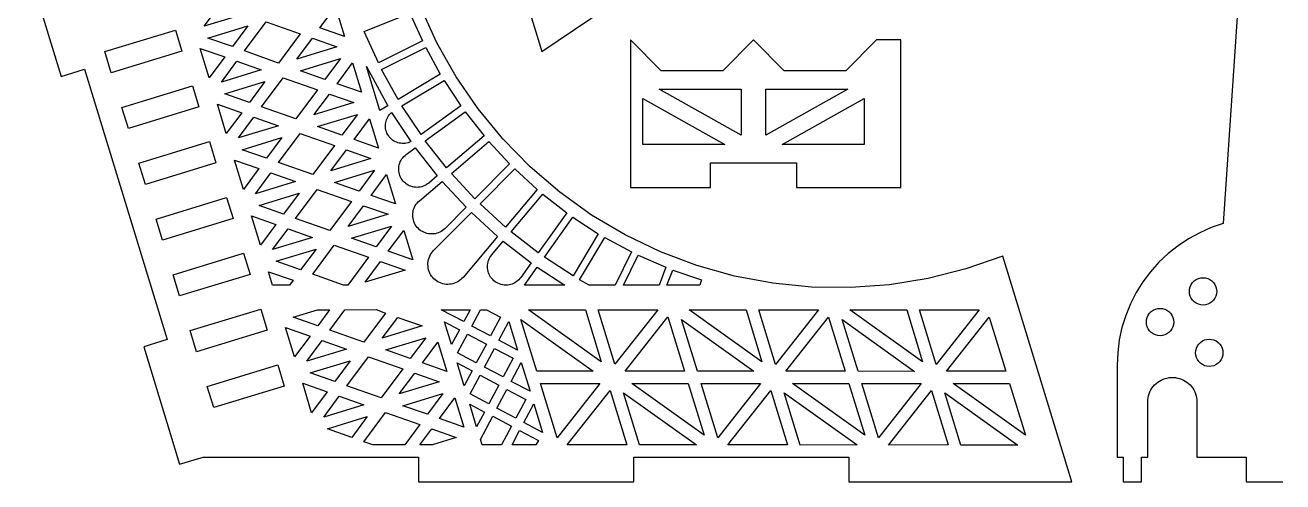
# Model space of a CAD drawing. Extents: x -25 to 325, y -35 to 236.
# Drawn here: x -16.3 to 147.4, y -35 to 24.5 of the extents above; entities that cross this region are included whole.
import ezdxf

# ---------------------------------------------------------------- set-up
doc = ezdxf.new("R2010")
doc.units = 0

msp = doc.modelspace()

# ---------------------------------------------------------------- linework, layer by layer
at = {"layer": '1', "linetype": 'CONTINUOUS'}
for points in [[(6.997, 24.313, 0), (9.014, 27.021, 0), (12.199, 25.904, 0), (6.997, 24.313, 0)], [(24.072, 26.815, 0), (25.241, 22.99, 0), (22.055, 24.107, 0), (24.072, 26.815, 0)], [(16.677, 19.535, 0), (12.225, 21.101, 0), (15.04, 24.89, 0), (19.493, 23.323, 0), (16.677, 19.535, 0)], [(35.394, 22.413, 0), (29.66, 19.551, 0), (27.82, 23.653, 0), (33.769, 26.015, 0), (35.394, 22.413, 0)], [(3.233, 23.832, 0), (4.075, 21.078, 0), (-5.105, 18.271, 0), (-5.947, 21.025, 0), (3.233, 23.832, 0)], [(7.465, 22.783, 0), (12.667, 24.374, 0), (10.651, 21.666, 0), (7.465, 22.783, 0)], [(6.476, 21.435, 0), (9.662, 20.318, 0), (7.645, 17.61, 0), (6.476, 21.435, 0)], [(19.05, 20.051, 0), (21.066, 22.759, 0), (24.252, 21.641, 0), (19.05, 20.051, 0)], [(37.721, 18.084, 0), (32.248, 14.779, 0), (30.088, 18.699, 0), (35.827, 21.541, 0), (37.721, 18.084, 0)], [(9.219, 17.045, 0), (11.236, 19.753, 0), (14.421, 18.636, 0), (9.219, 17.045, 0)], [(22.704, 17.404, 0), (19.518, 18.521, 0), (24.72, 20.111, 0), (22.704, 17.404, 0)], [(27.463, 15.722, 0), (24.277, 16.839, 0), (26.294, 19.547, 0), (27.463, 15.722, 0)], [(29.865, 13.34, 0), (28.105, 19.097, 0), (30.873, 13.941, 0), (29.865, 13.34, 0)], [(5.455, 16.564, 0), (6.297, 13.81, 0), (-2.883, 11.003, 0), (-3.725, 13.757, 0), (5.455, 16.564, 0)], [(9.687, 15.515, 0), (14.889, 17.106, 0), (12.873, 14.398, 0), (9.687, 15.515, 0)], [(21.715, 16.055, 0), (18.899, 12.267, 0), (14.447, 13.833, 0), (17.262, 17.622, 0), (21.715, 16.055, 0)], [(40.407, 13.949, 0), (35.214, 10.207, 0), (32.733, 13.945, 0), (38.225, 17.255, 0), (40.407, 13.949, 0)], [(26.474, 14.374, 0), (21.272, 12.783, 0), (23.288, 15.491, 0), (26.474, 14.374, 0)], [(64.1, 14.933, 0), (74.78, 8.933, 0), (64.1, 8.933, 0), (64.1, 14.933, 0)], [(66.22, 16.133, 0), (76.9, 16.133, 0), (76.9, 10.133, 0), (66.22, 16.133, 0)], [(80.1, 16.133, 0), (90.78, 16.133, 0), (80.1, 10.133, 0), (80.1, 16.133, 0)], [(82.22, 8.933, 0), (92.9, 14.933, 0), (92.9, 8.933, 0), (82.22, 8.933, 0)], [(8.698, 14.167, 0), (11.884, 13.05, 0), (9.867, 10.342, 0), (8.698, 14.167, 0)], [(43.416, 10.058, 0), (38.542, 5.891, 0), (35.77, 9.415, 0), (40.957, 13.176, 0), (43.416, 10.058, 0)], [(11.441, 9.777, 0), (13.458, 12.485, 0), (16.643, 11.368, 0), (11.441, 9.777, 0)], [(26.942, 12.843, 0), (24.926, 10.136, 0), (21.74, 11.253, 0), (26.942, 12.843, 0)], [(29.685, 8.454, 0), (26.499, 9.571, 0), (28.516, 12.279, 0), (29.685, 8.454, 0)], [(31.205, 9.776, 0), (31.076, 9.925, 0), (30.966, 10.079, 0), (30.85, 10.253, 0), (30.779, 10.419, 0), (30.701, 10.605, 0), (30.642, 10.796, 0), (30.603, 10.993, 0), (30.589, 11.177, 0), (30.568, 11.38, 0), (30.592, 11.575, 0), (30.616, 11.771, 0), (30.665, 11.953, 0), (30.714, 12.135, 0), (30.801, 12.329, 0), (30.875, 12.498, 0), (30.993, 12.66, 0), (31.111, 12.821, 0), (31.234, 12.964, 0), (31.383, 13.093, 0), (33.901, 9.303, 0), (33.722, 9.207, 0), (33.53, 9.148, 0), (33.333, 9.109, 0), (33.155, 9.075, 0), (32.952, 9.055, 0), (32.763, 9.06, 0), (32.567, 9.084, 0), (32.372, 9.108, 0), (32.189, 9.157, 0), (32.001, 9.225, 0), (31.826, 9.317, 0), (31.652, 9.41, 0), (31.496, 9.509, 0), (31.329, 9.646, 0), (31.205, 9.776, 0)], [(11.909, 8.247, 0), (17.111, 9.838, 0), (15.095, 7.13, 0), (11.909, 8.247, 0)], [(19.484, 10.354, 0), (23.937, 8.788, 0), (21.121, 4.999, 0), (16.669, 6.566, 0), (19.484, 10.354, 0)], [(7.678, 9.296, 0), (8.52, 6.542, 0), (-0.661, 3.735, 0), (-1.503, 6.489, 0), (7.678, 9.296, 0)], [(28.696, 7.106, 0), (23.494, 5.515, 0), (25.51, 8.223, 0), (28.696, 7.106, 0)], [(33.519, 3.644, 0), (33.338, 3.757, 0), (33.177, 3.874, 0), (33.009, 4.011, 0), (32.88, 4.16, 0), (32.745, 4.328, 0), (32.629, 4.502, 0), (32.533, 4.681, 0), (32.455, 4.867, 0), (32.391, 5.077, 0), (32.351, 5.274, 0), (32.312, 5.471, 0), (32.311, 5.68, 0), (32.31, 5.889, 0), (32.334, 6.085, 0), (32.377, 6.286, 0), (32.439, 6.493, 0), (32.507, 6.681, 0), (32.613, 6.881, 0), (32.712, 7.037, 0), (32.849, 7.204, 0), (32.967, 7.366, 0), (33.135, 7.501, 0), (33.284, 7.63, 0), (34.463, 8.492, 0), (37.333, 4.852, 0), (36.221, 3.906, 0), (36.047, 3.79, 0), (35.873, 3.674, 0), (35.694, 3.577, 0), (35.508, 3.5, 0), (35.304, 3.416, 0), (35.107, 3.377, 0), (34.904, 3.357, 0), (34.701, 3.336, 0), (34.486, 3.354, 0), (34.291, 3.378, 0), (34.089, 3.421, 0), (33.882, 3.484, 0), (33.694, 3.551, 0), (33.519, 3.644, 0)], [(46.723, 6.426, 0), (42.218, 1.87, 0), (39.162, 5.161, 0), (44.037, 9.328, 0), (46.723, 6.426, 0)], [(10.92, 6.899, 0), (14.106, 5.782, 0), (12.089, 3.074, 0), (10.92, 6.899, 0)], [(13.663, 2.51, 0), (15.68, 5.217, 0), (18.866, 4.1, 0), (13.663, 2.51, 0)], [(29.164, 5.576, 0), (27.148, 2.868, 0), (23.962, 3.985, 0), (29.164, 5.576, 0)], [(31.907, 1.186, 0), (28.722, 2.303, 0), (30.738, 5.011, 0), (31.907, 1.186, 0)], [(50.321, 3.072, 0), (46.212, -1.823, 0), (42.903, 1.201, 0), (47.414, 5.738, 0), (50.321, 3.072, 0)], [(34.722, -1.864, 0), (34.587, -1.697, 0), (34.471, -1.523, 0), (34.369, -1.324, 0), (34.285, -1.12, 0), (34.227, -0.928, 0), (34.182, -0.712, 0), (34.156, -0.49, 0), (34.135, -0.287, 0), (34.153, -0.072, 0), (34.171, 0.142, 0), (34.209, 0.363, 0), (34.277, 0.551, 0), (34.358, 0.764, 0), (34.464, 0.964, 0), (34.576, 1.144, 0), (34.694, 1.306, 0), (34.856, 1.46, 0), (34.999, 1.608, 0), (37.953, 4.122, 0), (41.095, 0.753, 0), (38.363, -2.006, 0), (38.201, -2.16, 0), (38.027, -2.276, 0), (37.853, -2.392, 0), (37.655, -2.495, 0), (37.45, -2.578, 0), (37.259, -2.637, 0), (37.048, -2.701, 0), (36.826, -2.727, 0), (36.618, -2.728, 0), (36.409, -2.729, 0), (36.188, -2.692, 0), (35.987, -2.649, 0), (35.78, -2.587, 0), (35.567, -2.506, 0), (35.392, -2.413, 0), (35.211, -2.301, 0), (35.025, -2.169, 0), (34.876, -2.027, 0), (34.722, -1.864, 0)], [(9.9, 2.028, 0), (10.742, -0.726, 0), (1.561, -3.533, 0), (0.719, -0.779, 0), (9.9, 2.028, 0)], [(14.131, 0.979, 0), (19.333, 2.57, 0), (17.317, -0.138, 0), (14.131, 0.979, 0)], [(23.343, -2.269, 0), (18.891, -0.702, 0), (21.706, 3.086, 0), (26.159, 1.52, 0), (23.343, -2.269, 0)], [(54.199, 0.033, 0), (50.481, -5.182, 0), (46.943, -2.436, 0), (51.052, 2.459, 0), (54.199, 0.033, 0)], [(25.716, -1.753, 0), (27.732, 0.955, 0), (30.918, -0.162, 0), (25.716, -1.753, 0)], [(36.855, -4.872, 0), (41.768, 0.059, 0), (45.182, -3.038, 0), (40.689, -8.385, 0), (40.546, -8.533, 0), (40.365, -8.693, 0), (40.197, -8.828, 0), (40.005, -8.95, 0), (39.806, -9.052, 0), (39.582, -9.142, 0), (39.372, -9.206, 0), (39.156, -9.251, 0), (38.934, -9.277, 0), (38.711, -9.303, 0), (38.478, -9.291, 0), (38.257, -9.254, 0), (38.037, -9.217, 0), (37.824, -9.135, 0), (37.611, -9.054, 0), (37.411, -8.948, 0), (37.23, -8.836, 0), (37.038, -8.686, 0), (36.87, -8.549, 0), (36.71, -8.367, 0), (36.575, -8.199, 0), (36.454, -8.007, 0), (36.351, -7.808, 0), (36.268, -7.603, 0), (36.198, -7.374, 0), (36.152, -7.158, 0), (36.126, -6.936, 0), (36.119, -6.708, 0), (36.112, -6.48, 0), (36.15, -6.259, 0), (36.206, -6.033, 0), (36.268, -5.826, 0), (36.349, -5.613, 0), (36.455, -5.413, 0), (36.587, -5.226, 0), (36.718, -5.04, 0), (36.855, -4.872, 0)], [(13.142, -0.369, 0), (16.328, -1.486, 0), (14.311, -4.194, 0), (13.142, -0.369, 0)], [(58.293, -2.689, 0), (55.037, -8.181, 0), (51.277, -5.733, 0), (54.975, -0.524, 0), (58.293, -2.689, 0)], [(15.885, -4.758, 0), (17.902, -2.05, 0), (21.088, -3.168, 0), (15.885, -4.758, 0)], [(26.184, -3.283, 0), (31.386, -1.692, 0), (29.37, -4.4, 0), (26.184, -3.283, 0)], [(30.944, -4.965, 0), (32.96, -2.257, 0), (34.129, -6.082, 0), (30.944, -4.965, 0)], [(60.491, -9.4, 0), (57.1, -9.391, 0), (55.859, -8.683, 0), (59.135, -3.185, 0), (62.612, -5.049, 0), (60.491, -9.4, 0)], [(16.353, -6.288, 0), (21.555, -4.698, 0), (19.539, -7.406, 0), (16.353, -6.288, 0)], [(21.113, -7.97, 0), (23.928, -4.182, 0), (28.381, -5.748, 0), (25.683, -9.375, 0), (25.12, -9.38, 0), (21.113, -7.97, 0)], [(43.941, -6.366, 0), (44.003, -6.159, 0), (44.09, -5.965, 0), (44.177, -5.771, 0), (44.295, -5.609, 0), (44.432, -5.442, 0), (45.919, -3.67, 0), (49.562, -6.488, 0), (48.218, -8.384, 0), (48.1, -8.545, 0), (47.957, -8.693, 0), (47.789, -8.828, 0), (47.621, -8.963, 0), (47.448, -9.079, 0), (47.268, -9.176, 0), (47.083, -9.254, 0), (46.872, -9.318, 0), (46.675, -9.357, 0), (46.453, -9.383, 0), (46.244, -9.384, 0), (46.035, -9.385, 0), (45.834, -9.342, 0), (45.633, -9.299, 0), (45.426, -9.237, 0), (45.232, -9.15, 0), (45.057, -9.057, 0), (44.876, -8.945, 0), (44.715, -8.827, 0), (44.56, -8.665, 0), (44.412, -8.522, 0), (44.277, -8.354, 0), (44.18, -8.175, 0), (44.084, -7.995, 0), (44, -7.791, 0), (43.942, -7.6, 0), (43.897, -7.383, 0), (43.857, -7.186, 0), (43.856, -6.977, 0), (43.874, -6.763, 0), (43.898, -6.567, 0), (43.941, -6.366, 0)], [(12.122, -5.24, 0), (12.964, -7.994, 0), (3.783, -10.801, 0), (2.941, -8.047, 0), (12.122, -5.24, 0)], [(29.954, -6.313, 0), (33.14, -7.43, 0), (27.938, -9.021, 0), (29.954, -6.313, 0)], [(61.554, -9.388, 0), (63.474, -5.476, 0), (67.098, -7.066, 0), (66.198, -9.391, 0), (61.554, -9.388, 0)], [(15.364, -7.637, 0), (18.55, -8.754, 0), (18.072, -9.381, 0), (15.896, -9.377, 0), (15.364, -7.637, 0)], [(48.673, -9.395, 0), (50.339, -7.045, 0), (53.924, -9.4, 0), (48.673, -9.395, 0)], [(67.223, -9.391, 0), (68, -7.418, 0), (71.738, -8.701, 0), (71.531, -9.391, 0), (67.223, -9.391, 0)], [(135.889, -11.564, 0), (135.67, -11.344, 0), (135.492, -11.09, 0), (135.361, -10.809, 0), (135.28, -10.509, 0), (135.253, -10.2, 0), (135.28, -9.891, 0), (135.361, -9.591, 0), (135.492, -9.31, 0), (135.67, -9.056, 0), (135.889, -8.836, 0), (136.143, -8.658, 0), (136.425, -8.527, 0), (136.724, -8.447, 0), (137.033, -8.42, 0), (137.342, -8.447, 0), (137.642, -8.527, 0), (137.923, -8.658, 0), (138.177, -8.836, 0), (138.397, -9.056, 0), (138.575, -9.31, 0), (138.706, -9.591, 0), (138.786, -9.891, 0), (138.813, -10.2, 0), (138.786, -10.509, 0), (138.706, -10.809, 0), (138.575, -11.09, 0), (138.397, -11.344, 0), (138.177, -11.564, 0), (137.923, -11.742, 0), (137.642, -11.873, 0), (137.342, -11.953, 0), (137.033, -11.98, 0), (136.724, -11.953, 0), (136.425, -11.873, 0), (136.143, -11.742, 0), (135.889, -11.564, 0)], [(14.344, -12.508, 0), (15.186, -15.262, 0), (6.005, -18.069, 0), (5.163, -15.314, 0), (14.344, -12.508, 0)], [(18.575, -13.556, 0), (21.75, -12.586, 0), (23.319, -12.587, 0), (21.761, -14.674, 0), (18.575, -13.556, 0)], [(23.335, -15.238, 0), (25.305, -12.586, 0), (29.38, -12.574, 0), (30.603, -13.016, 0), (27.787, -16.805, 0), (23.335, -15.238, 0)], [(40.773, -14.131, 0), (37.857, -12.597, 0), (41.596, -12.583, 0), (40.773, -14.131, 0)], [(45.577, -13.562, 0), (44.269, -15.99, 0), (41.828, -14.708, 0), (42.957, -12.585, 0), (43.734, -12.599, 0), (45.577, -13.562, 0)], [(58.685, -19.363, 0), (49.213, -12.597, 0), (56.615, -12.592, 0), (58.685, -19.363, 0)], [(60.461, -19.698, 0), (58.286, -12.584, 0), (66.048, -12.595, 0), (60.461, -19.698, 0)], [(79.601, -19.368, 0), (70.129, -12.602, 0), (77.531, -12.597, 0), (79.601, -19.368, 0)], [(81.376, -19.704, 0), (79.201, -12.589, 0), (86.964, -12.6, 0), (81.376, -19.704, 0)], [(98.446, -12.603, 0), (100.516, -19.373, 0), (91.044, -12.607, 0), (98.446, -12.603, 0)], [(107.879, -12.605, 0), (102.292, -19.709, 0), (100.117, -12.594, 0), (107.879, -12.605, 0)], [(132.577, -15.564, 0), (132.323, -15.742, 0), (132.042, -15.873, 0), (131.742, -15.953, 0), (131.433, -15.98, 0), (131.124, -15.953, 0), (130.825, -15.873, 0), (130.543, -15.742, 0), (130.289, -15.564, 0), (130.07, -15.344, 0), (129.892, -15.09, 0), (129.761, -14.809, 0), (129.68, -14.509, 0), (129.653, -14.2, 0), (129.68, -13.891, 0), (129.761, -13.591, 0), (129.892, -13.31, 0), (130.07, -13.056, 0), (130.289, -12.836, 0), (130.543, -12.658, 0), (130.825, -12.527, 0), (131.124, -12.447, 0), (131.433, -12.42, 0), (131.742, -12.447, 0), (132.042, -12.527, 0), (132.323, -12.658, 0), (132.577, -12.836, 0), (132.797, -13.056, 0), (132.975, -13.31, 0), (133.106, -13.591, 0), (133.186, -13.891, 0), (133.213, -14.2, 0), (133.186, -14.509, 0), (133.106, -14.809, 0), (132.975, -15.09, 0), (132.797, -15.344, 0), (132.577, -15.564, 0)], [(30.16, -16.289, 0), (32.176, -13.581, 0), (35.362, -14.698, 0), (30.16, -16.289, 0)], [(39.18, -17.128, 0), (38.273, -14.164, 0), (40.221, -15.199, 0), (39.18, -17.128, 0)], [(46.625, -14.12, 0), (47.766, -17.849, 0), (45.324, -16.567, 0), (46.625, -14.12, 0)], [(57.642, -20.602, 0), (50.278, -20.595, 0), (48.214, -13.843, 0), (57.642, -20.602, 0)], [(69.517, -20.59, 0), (61.799, -20.586, 0), (67.36, -13.532, 0), (69.517, -20.59, 0)], [(78.557, -20.607, 0), (71.194, -20.6, 0), (69.129, -13.848, 0), (78.557, -20.607, 0)], [(82.714, -20.591, 0), (88.275, -13.537, 0), (90.433, -20.595, 0), (82.714, -20.591, 0)], [(99.473, -20.612, 0), (92.109, -20.605, 0), (90.045, -13.854, 0), (99.473, -20.612, 0)], [(111.348, -20.6, 0), (103.63, -20.596, 0), (109.19, -13.542, 0), (111.348, -20.6, 0)], [(17.586, -14.904, 0), (20.772, -16.022, 0), (18.755, -18.73, 0), (17.586, -14.904, 0)], [(30.628, -17.819, 0), (35.83, -16.228, 0), (33.814, -18.936, 0), (30.628, -17.819, 0)], [(43.718, -17.058, 0), (42.41, -19.487, 0), (39.969, -18.205, 0), (41.27, -15.757, 0), (43.718, -17.058, 0)], [(22.346, -16.586, 0), (25.532, -17.704, 0), (20.329, -19.294, 0), (22.346, -16.586, 0)], [(35.388, -19.501, 0), (37.404, -16.793, 0), (38.574, -20.618, 0), (35.388, -19.501, 0)], [(44.766, -17.616, 0), (47.214, -18.917, 0), (45.907, -21.346, 0), (43.465, -20.064, 0), (44.766, -17.616, 0)], [(136.943, -19.742, 0), (136.689, -19.564, 0), (136.47, -19.344, 0), (136.292, -19.09, 0), (136.161, -18.809, 0), (136.08, -18.509, 0), (136.053, -18.2, 0), (136.08, -17.891, 0), (136.161, -17.591, 0), (136.292, -17.31, 0), (136.47, -17.056, 0), (136.689, -16.836, 0), (136.943, -16.658, 0), (137.225, -16.527, 0), (137.524, -16.447, 0), (137.833, -16.42, 0), (138.142, -16.447, 0), (138.442, -16.527, 0), (138.723, -16.658, 0), (138.977, -16.836, 0), (139.197, -17.056, 0), (139.375, -17.31, 0), (139.506, -17.591, 0), (139.586, -17.891, 0), (139.613, -18.2, 0), (139.586, -18.509, 0), (139.506, -18.809, 0), (139.375, -19.09, 0), (139.197, -19.344, 0), (138.977, -19.564, 0), (138.723, -19.742, 0), (138.442, -19.873, 0), (138.142, -19.953, 0), (137.833, -19.98, 0), (137.524, -19.953, 0), (137.225, -19.873, 0), (136.943, -19.742, 0)], [(25.999, -19.234, 0), (23.983, -21.942, 0), (20.797, -20.824, 0), (25.999, -19.234, 0)], [(28.372, -18.717, 0), (32.825, -20.284, 0), (30.009, -24.073, 0), (25.557, -22.506, 0), (28.372, -18.717, 0)], [(40.817, -22.484, 0), (39.911, -19.519, 0), (41.859, -20.555, 0), (40.817, -22.484, 0)], [(48.263, -19.475, 0), (49.403, -23.205, 0), (46.961, -21.923, 0), (48.263, -19.475, 0)], [(17.408, -22.53, 0), (8.227, -25.337, 0), (7.385, -22.582, 0), (16.566, -19.776, 0), (17.408, -22.53, 0)], [(34.399, -20.849, 0), (37.584, -21.966, 0), (32.382, -23.557, 0), (34.399, -20.849, 0)], [(45.355, -22.414, 0), (44.048, -24.842, 0), (41.606, -23.56, 0), (42.907, -21.112, 0), (45.355, -22.414, 0)], [(22.994, -23.29, 0), (20.977, -25.998, 0), (19.808, -22.172, 0), (22.994, -23.29, 0)], [(58.482, -22.186, 0), (52.927, -29.259, 0), (50.763, -22.182, 0), (58.482, -22.186, 0)], [(70.008, -22.196, 0), (72.067, -28.929, 0), (62.645, -22.189, 0), (70.008, -22.196, 0)], [(79.397, -22.191, 0), (73.842, -29.264, 0), (71.679, -22.187, 0), (79.397, -22.191, 0)], [(92.982, -28.934, 0), (83.56, -22.194, 0), (90.924, -22.201, 0), (92.982, -28.934, 0)], [(100.313, -22.196, 0), (94.758, -29.269, 0), (92.594, -22.193, 0), (100.313, -22.196, 0)], [(113.898, -28.939, 0), (104.475, -22.199, 0), (111.839, -22.206, 0), (113.898, -28.939, 0)], [(27.754, -24.972, 0), (22.551, -26.562, 0), (24.568, -23.854, 0), (27.754, -24.972, 0)], [(32.85, -25.087, 0), (38.052, -23.496, 0), (36.036, -26.204, 0), (32.85, -25.087, 0)], [(40.796, -27.886, 0), (37.61, -26.768, 0), (39.626, -24.061, 0), (40.796, -27.886, 0)], [(46.404, -22.971, 0), (48.851, -24.273, 0), (47.544, -26.701, 0), (45.102, -25.419, 0), (46.404, -22.971, 0)], [(59.826, -23.093, 0), (61.995, -30.188, 0), (54.238, -30.196, 0), (59.826, -23.093, 0)], [(61.595, -23.409, 0), (71.073, -30.194, 0), (63.671, -30.199, 0), (61.595, -23.409, 0)], [(82.91, -30.193, 0), (75.154, -30.202, 0), (80.741, -23.098, 0), (82.91, -30.193, 0)], [(91.989, -30.199, 0), (84.587, -30.204, 0), (82.511, -23.414, 0), (91.989, -30.199, 0)], [(101.656, -23.103, 0), (103.826, -30.199, 0), (96.069, -30.207, 0), (101.656, -23.103, 0)], [(112.904, -30.205, 0), (105.502, -30.209, 0), (103.426, -23.419, 0), (112.904, -30.205, 0)], [(30.594, -25.985, 0), (35.047, -27.552, 0), (33.089, -30.179, 0), (28.952, -30.189, 0), (27.779, -29.774, 0), (30.594, -25.985, 0)], [(43.496, -25.91, 0), (42.454, -27.839, 0), (41.548, -24.874, 0), (43.496, -25.91, 0)], [(48.599, -27.278, 0), (49.9, -24.83, 0), (51.04, -28.56, 0), (48.599, -27.278, 0)], [(28.221, -26.502, 0), (26.205, -29.21, 0), (23.019, -28.092, 0), (28.221, -26.502, 0)], [(44.545, -26.468, 0), (46.992, -27.769, 0), (45.704, -30.191, 0), (43.173, -30.191, 0), (42.951, -29.465, 0), (44.545, -26.468, 0)], [(39.806, -29.234, 0), (36.689, -30.187, 0), (35.076, -30.178, 0), (36.621, -28.117, 0), (39.806, -29.234, 0)], [(48.041, -28.327, 0), (50.488, -29.628, 0), (50.177, -30.183, 0), (47.064, -30.194, 0), (48.041, -28.327, 0)]]:
    msp.add_polyline3d(points, dxfattribs=at)
at = {"layer": '2', "linetype": 'CONTINUOUS'}
for points in [[(150.413, -1.36, 0), (146.233, 60.2, 0), (143.833, 60.2, 0), (139.653, -1.36, 0), (138.093, -1.9, 0), (136.593, -2.56, 0), (135.133, -3.34, 0), (133.773, -4.26, 0), (132.473, -5.28, 0), (131.273, -6.4, 0), (130.173, -7.64, 0), (129.193, -8.96, 0), (128.313, -10.34, 0), (127.573, -11.82, 0), (126.953, -13.34, 0), (126.473, -14.92, 0), (126.113, -16.52, 0), (125.913, -18.16, 0), (125.833, -19.8, 0), (125.833, -31.8, 0), (126.633, -31.8, 0), (126.633, -35, 0)], [(42.916, 47.252, 0), (50.927, 21.049, 0), (74.333, 36.842, 0)], [(-16.324, 33.078, 0), (-11.646, 17.777, 0), (-8.586, 18.712, 0), (2.173, -16.48, 0), (-0.887, -17.415, 0), (3.791, -32.716, 0), (6.851, -31.78, 0), (34.877, -31.787, 0), (34.873, -34.988, 0)], [(34.873, -34.988, 0), (62.9, -34.994, 0), (62.904, -31.793, 0), (90.93, -31.799, 0), (90.926, -35, 0), (119.933, -34.999, 0), (110.946, -5.602, 0), (106.146, -7.279, 0), (101.231, -8.51, 0), (96.213, -9.333, 0), (91.142, -9.712, 0), (86.063, -9.654, 0), (81.015, -9.148, 0), (76.021, -8.207, 0), (71.127, -6.838, 0), (66.376, -5.049, 0), (61.813, -2.847, 0), (57.424, -0.257, 0), (53.298, 2.706, 0), (49.445, 6.004, 0), (45.886, 9.642, 0), (42.662, 13.551, 0), (39.788, 17.754, 0), (37.286, 22.175, 0), (35.187, 26.783, 0)], [(62.5, 22.533, 0), (62.5, 3.333, 0), (72.9, 3.333, 0), (72.9, 6.533, 0), (84.1, 6.533, 0), (84.1, 3.333, 0), (97.7, 3.333, 0), (97.7, 22.533, 0), (94.5, 22.533, 0), (90.5, 18.533, 0), (82.5, 18.533, 0), (78.5, 22.533, 0), (74.5, 18.533, 0), (66.5, 18.533, 0), (62.5, 22.533, 0)], [(126.633, -35, 0), (129.033, -35, 0), (129.033, -31.8, 0), (129.833, -31.8, 0), (129.833, -24.6, 0), (129.853, -24.32, 0), (129.873, -24.06, 0), (129.933, -23.8, 0), (130.013, -23.54, 0), (130.113, -23.28, 0), (130.233, -23.04, 0), (130.373, -22.8, 0), (130.553, -22.58, 0), (130.713, -22.38, 0), (130.913, -22.2, 0), (131.133, -22.02, 0), (131.353, -21.88, 0), (131.593, -21.74, 0), (131.833, -21.64, 0), (132.093, -21.54, 0), (132.353, -21.48, 0), (132.633, -21.42, 0), (132.893, -21.4, 0), (133.173, -21.4, 0), (133.433, -21.42, 0), (133.713, -21.48, 0), (133.973, -21.54, 0), (134.233, -21.64, 0), (134.473, -21.74, 0), (134.713, -21.88, 0), (134.933, -22.02, 0), (135.153, -22.2, 0), (135.353, -22.38, 0), (135.513, -22.58, 0), (135.693, -22.8, 0), (135.833, -23.04, 0), (135.953, -23.28, 0), (136.053, -23.54, 0), (136.133, -23.8, 0), (136.193, -24.06, 0), (136.213, -24.32, 0), (136.233, -24.6, 0), (136.233, -31.8, 0), (142.633, -31.8, 0), (142.633, -35, 0), (147.433, -35, 0)]]:
    msp.add_polyline3d(points, dxfattribs=at)

doc.saveas('drawing.dxf')
